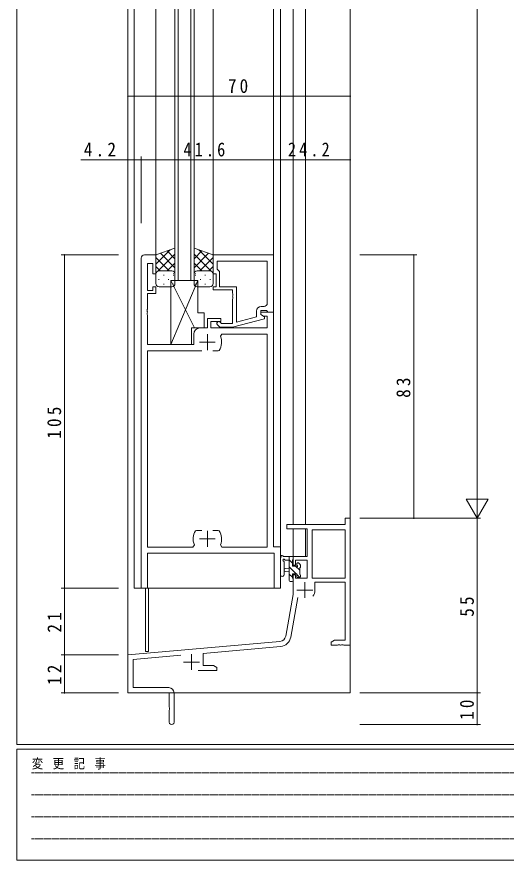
# Model space of a CAD drawing. Units: millimetres on the paper. Extents: x -397 to 397, y -282 to 282.
# Drawn here: x -393.9 to -239.8, y -282.1 to -16.3 of the extents above; entities that cross this region are included whole.
import ezdxf

# ---------------------------------------------------------------- set-up
doc = ezdxf.new("R2010")
doc.units = ezdxf.units.MM
doc.linetypes.add('USER1', pattern=[0.375, 0.25, -0.125])
for name, color, linetype, lineweight in [('0-1_YKK_ZWAK', 7, 'Continuous', 18), ('0-3_YKK_D', 6, 'Continuous', 18), ('0-4_YKK_11', 7, 'Continuous', 18), ('0-5_YKK_12', 2, 'Continuous', 18), ('0-7_YKK_13', 4, 'Continuous', 18)]:
    doc.layers.add(name, color=color, linetype=linetype, lineweight=lineweight)
doc.styles.add('ＭＳ ゴシック', font='')
doc.styles.get('ＭＳ ゴシック').set_extended_font_data('MS Gothic')

msp = doc.modelspace()

# ---------------------------------------------------------------- linework, layer by layer
at = {"layer": '0-1_YKK_ZWAK'}
for p, q in [((-393.908, -245.688), (-393.908, 279.312)), ((376.092, -245.688), (-393.908, -245.688)), ((-393.908, -282.088), (-393.908, -247.088)), ((338.292, -247.088), (-393.908, -247.088)), ((-393.908, -282.088), (338.292, -282.088))]:
    msp.add_line(p, q, dxfattribs=at)
at = {"layer": '0-1_YKK_ZWAK', "linetype": 'USER1'}
for p, q in [((-389.31, -254.6), (-141.117, -254.6)), ((-389.31, -261.529), (-141.117, -261.529)), ((-389.31, -268.457), (-141.117, -268.457)), ((-389.31, -275.386), (-141.117, -275.386))]:
    msp.add_line(p, q, dxfattribs=at)
at = {"layer": '0-3_YKK_D'}
for p, q in [((-248.908, 198.653), (-248.908, -167.347)), ((-358.908, -81.347), (-358.908, -40.347)), ((-358.908, -41.347), (-288.908, -41.347)), ((-288.908, -81.347), (-288.908, -40.347)), ((-358.908, -81.347), (-358.908, -60.347)), ((-354.708, -81.347), (-354.708, -60.347)), ((-354.708, -81.347), (-354.708, -60.347)), ((-313.108, -81.347), (-313.108, -60.347)), ((-313.108, -81.347), (-313.108, -60.347)), ((-288.908, -81.347), (-288.908, -60.347)), ((-358.908, -61.347), (-373.808, -61.347)), ((-354.708, -61.347), (-358.908, -61.347)), ((-354.708, -61.347), (-313.108, -61.347)), ((-313.108, -61.347), (-288.908, -61.347)), ((-361.908, -91.347), (-379.908, -91.347)), ((-378.908, -91.347), (-378.908, -196.347)), ((-285.908, -91.347), (-267.908, -91.347)), ((-268.908, -91.347), (-268.908, -174.347)), ((-248.908, -174.347), (-248.908, -162.222)), ((-245.408, -168.284), (-252.408, -168.284)), ((-248.908, -174.347), (-252.408, -168.284)), ((-248.908, -174.347), (-245.408, -168.284)), ((-285.908, -174.347), (-247.908, -174.347)), ((-285.908, -174.347), (-267.908, -174.347)), ((-285.908, -174.347), (-247.908, -174.347)), ((-248.908, -174.347), (-248.908, -229.347)), ((-361.908, -196.347), (-379.908, -196.347)), ((-361.908, -196.347), (-379.908, -196.347)), ((-378.908, -196.347), (-378.908, -217.347)), ((-361.908, -217.347), (-379.908, -217.347)), ((-361.908, -217.347), (-379.908, -217.347)), ((-378.908, -217.347), (-378.908, -229.347)), ((-361.908, -229.347), (-379.908, -229.347)), ((-285.908, -229.347), (-247.908, -229.347)), ((-285.908, -229.347), (-247.908, -229.347)), ((-248.908, -229.347), (-248.908, -239.347)), ((-285.908, -239.347), (-247.908, -239.347))]:
    msp.add_line(p, q, dxfattribs=at)
for centre, start, end in [((-358.908, -41.347), 0, 180), ((-358.908, -41.347), 180, 0), ((-288.908, -41.347), 0, 180), ((-288.908, -41.347), 180, 0), ((-358.908, -61.347), 0, 180), ((-358.908, -61.347), 180, 0), ((-354.708, -61.347), 0, 180), ((-354.708, -61.347), 0, 180), ((-354.708, -61.347), 180, 0), ((-354.708, -61.347), 180, 0), ((-313.108, -61.347), 0, 180), ((-313.108, -61.347), 0, 180), ((-313.108, -61.347), 180, 0), ((-313.108, -61.347), 180, 0), ((-288.908, -61.347), 0, 180), ((-288.908, -61.347), 180, 0), ((-378.908, -91.347), 90, 270), ((-378.908, -91.347), 270, 90), ((-268.908, -91.347), 90, 270), ((-268.908, -91.347), 270, 90), ((-268.908, -174.347), 90, 270), ((-268.908, -174.347), 270, 90), ((-378.908, -196.347), 90, 270), ((-378.908, -196.347), 90, 270), ((-378.908, -196.347), 270, 90), ((-378.908, -196.347), 270, 90), ((-378.908, -217.347), 90, 270), ((-378.908, -217.347), 90, 270), ((-378.908, -217.347), 270, 90), ((-378.908, -217.347), 270, 90), ((-378.908, -229.347), 90, 270), ((-378.908, -229.347), 270, 90), ((-248.908, -229.347), 90, 270), ((-248.908, -229.347), 90, 270), ((-248.908, -229.347), 270, 90), ((-248.908, -229.347), 270, 90), ((-248.908, -239.347), 90, 270), ((-248.908, -239.347), 270, 90)]:
    msp.add_arc(centre, 0.106, start, end, dxfattribs=at)
at = {"layer": '0-4_YKK_11'}
for p, q in [((-354.708, -92.347), (-354.708, -196.347)), ((-350.108, -91.347), (-353.708, -91.347)), ((-350.108, -97.347), (-350.108, -91.347)), ((-332.108, -91.347), (-332.108, -97.347)), ((-313.108, -91.347), (-332.108, -91.347)), ((-313.108, -109.347), (-313.108, -91.347)), ((-352.778, -94.047), (-351.108, -94.047)), ((-352.778, -102.547), (-352.778, -94.047)), ((-351.108, -94.047), (-351.108, -97.347)), ((-330.808, -93.277), (-315.038, -93.277)), ((-330.808, -95.847), (-330.808, -93.277)), ((-330.808, -93.277), (-315.038, -93.277)), ((-315.038, -93.277), (-315.038, -106.547)), ((-351.108, -97.347), (-350.108, -97.347)), ((-332.108, -97.347), (-331.108, -97.347)), ((-331.108, -97.347), (-331.108, -101.347)), ((-330.608, -96.047), (-330.808, -95.847)), ((-330.108, -96.547), (-330.608, -96.047)), ((-330.108, -101.347), (-330.108, -96.547)), ((-351.108, -102.547), (-352.778, -102.547)), ((-352.778, -103.547), (-350.108, -103.547)), ((-352.778, -108.388), (-352.778, -103.547)), ((-351.108, -101.347), (-351.108, -102.547)), ((-350.108, -101.347), (-351.108, -101.347)), ((-350.108, -103.547), (-350.108, -101.347)), ((-332.108, -101.347), (-332.108, -102.347)), ((-331.108, -101.347), (-332.108, -101.347)), ((-332.108, -102.347), (-326.008, -102.347)), ((-324.708, -101.347), (-330.108, -101.347)), ((-326.008, -102.347), (-326.008, -103.388)), ((-326.008, -103.388), (-325.888, -103.572)), ((-325.888, -103.572), (-325.888, -104.122)), ((-324.708, -112.555), (-324.708, -101.347)), ((-325.888, -104.122), (-326.008, -104.305)), ((-326.008, -104.305), (-326.008, -104.388)), ((-326.008, -104.388), (-325.888, -104.572)), ((-325.888, -105.122), (-326.008, -105.305)), ((-326.008, -105.305), (-326.008, -112.947)), ((-325.888, -104.572), (-325.888, -105.122)), ((-352.898, -108.572), (-352.778, -108.388)), ((-352.898, -109.122), (-352.898, -108.572)), ((-317.108, -108.847), (-315.308, -108.847)), ((-317.108, -110.147), (-317.108, -108.847)), ((-316.038, -107.547), (-316.908, -107.547)), ((-315.308, -108.847), (-315.108, -109.047)), ((-352.778, -109.305), (-352.898, -109.122)), ((-352.898, -109.572), (-352.778, -109.388)), ((-352.898, -110.122), (-352.898, -109.572)), ((-352.778, -110.305), (-352.898, -110.122)), ((-352.778, -109.388), (-352.778, -109.305)), ((-352.778, -119.547), (-352.778, -110.305)), ((-333.808, -111.347), (-333.808, -114.347)), ((-329.608, -111.347), (-333.808, -111.347)), ((-329.608, -112.347), (-329.608, -111.347)), ((-326.012, -114.147), (-315.908, -111.439)), ((-318.408, -110.867), (-324.708, -112.555)), ((-318.408, -109.047), (-318.408, -110.867)), ((-317.108, -109.347), (-317.108, -110.147)), ((-313.108, -109.347), (-317.108, -109.347)), ((-315.908, -110.839), (-317.108, -110.147)), ((-317.108, -110.147), (-316.242, -110.647)), ((-316.242, -110.647), (-315.038, -110.647)), ((-315.908, -111.439), (-315.908, -110.839)), ((-315.108, -109.047), (-314.808, -109.347)), ((-315.038, -110.647), (-315.038, -114.347)), ((-314.808, -109.347), (-313.108, -109.347)), ((-313.108, -183.347), (-313.108, -109.347)), ((-332.808, -112.347), (-329.608, -112.347)), ((-332.808, -114.347), (-332.808, -112.347)), ((-330.732, -113.371), (-329.957, -114.147)), ((-329.957, -114.147), (-326.012, -114.147)), ((-329.46, -112.947), (-329.884, -112.522)), ((-326.008, -112.947), (-329.46, -112.947)), ((-338.208, -116.347), (-338.208, -119.547)), ((-333.808, -114.347), (-336.208, -114.347)), ((-333.908, -116.347), (-333.908, -121.347)), ((-315.038, -114.347), (-332.808, -114.347)), ((-329.812, -116.984), (-329.357, -116.277)), ((-329.357, -116.277), (-315.038, -116.277)), ((-315.038, -116.277), (-315.038, -183.417)), ((-338.208, -119.547), (-352.778, -119.547)), ((-336.408, -118.847), (-331.408, -118.847)), ((-352.778, -121.547), (-335.658, -121.547)), ((-352.778, -183.417), (-352.778, -121.547)), ((-332.158, -121.547), (-330.461, -121.547)), ((-332.158, -121.547), (-330.461, -121.547)), ((-330.461, -121.547), (-330.215, -121.418)), ((-290.538, -174.347), (-288.908, -174.347)), ((-290.538, -176.347), (-290.538, -174.347)), ((-288.908, -174.347), (-288.908, -214.347)), ((-308.908, -176.347), (-290.538, -176.347)), ((-308.908, -177.647), (-308.908, -176.347)), ((-302.508, -177.647), (-308.908, -177.647)), ((-302.508, -186.347), (-302.508, -177.647)), ((-300.878, -177.977), (-300.878, -193.247)), ((-290.538, -177.977), (-300.878, -177.977)), ((-290.538, -193.247), (-290.538, -177.977)), ((-290.538, -193.247), (-290.538, -177.977)), ((-337.355, -178.147), (-337.601, -178.275)), ((-335.658, -178.147), (-337.355, -178.147)), ((-333.908, -178.347), (-333.908, -183.347)), ((-330.461, -178.147), (-332.158, -178.147)), ((-330.215, -178.275), (-330.461, -178.147)), ((-338.004, -182.71), (-338.46, -183.417)), ((-336.408, -180.847), (-331.408, -180.847)), ((-329.357, -183.417), (-329.812, -182.71)), ((-310.908, -183.347), (-313.108, -183.347)), ((-310.908, -196.347), (-310.908, -183.347)), ((-338.46, -183.417), (-352.778, -183.417)), ((-352.778, -185.347), (-312.838, -185.347)), ((-352.778, -196.347), (-352.778, -185.347)), ((-315.038, -183.417), (-329.357, -183.417)), ((-312.838, -185.347), (-312.838, -196.347)), ((-306.908, -186.347), (-302.508, -186.347)), ((-306.908, -189.147), (-306.908, -186.347)), ((-306.108, -187.547), (-306.108, -189.147)), ((-302.508, -187.547), (-306.108, -187.547)), ((-302.508, -193.247), (-302.508, -187.547)), ((-306.108, -189.147), (-306.908, -189.147)), ((-306.908, -192.147), (-306.108, -192.147)), ((-306.908, -198.347), (-306.908, -192.147)), ((-306.108, -192.147), (-306.108, -193.247)), ((-306.108, -193.247), (-302.508, -193.247)), ((-300.878, -193.247), (-290.538, -193.247)), ((-354.708, -196.347), (-352.778, -196.347)), ((-312.838, -196.347), (-310.908, -196.347)), ((-303.208, -194.447), (-303.208, -199.447)), ((-300.008, -194.447), (-300.008, -196.947)), ((-290.538, -194.447), (-300.008, -194.447)), ((-290.538, -212.717), (-290.538, -194.447)), ((-309.23, -211.512), (-306.908, -198.347)), ((-305.42, -199.295), (-307.624, -211.795)), ((-305.708, -196.947), (-300.708, -196.947)), ((-358.908, -217.347), (-311.025, -213.157)), ((-310.883, -214.781), (-335.208, -216.909)), ((-294.908, -213.347), (-293.817, -212.717)), ((-294.908, -214.347), (-294.908, -213.347)), ((-292.866, -214.347), (-294.908, -214.347)), ((-293.817, -212.717), (-290.538, -212.717)), ((-292.683, -214.227), (-292.866, -214.347)), ((-292.133, -214.227), (-292.683, -214.227)), ((-291.95, -214.347), (-292.133, -214.227)), ((-291.866, -214.347), (-291.95, -214.347)), ((-291.683, -214.227), (-291.866, -214.347)), ((-291.133, -214.227), (-291.683, -214.227)), ((-290.95, -214.347), (-291.133, -214.227)), ((-288.908, -214.347), (-290.95, -214.347)), ((-358.908, -229.347), (-358.908, -217.347)), ((-342.278, -217.528), (-357.278, -218.84)), ((-338.908, -217.147), (-338.908, -222.147)), ((-335.208, -216.909), (-335.208, -220.717)), ((-357.278, -218.84), (-357.278, -227.717)), ((-341.408, -219.647), (-336.408, -219.647)), ((-330.908, -222.347), (-336.758, -222.347)), ((-335.208, -220.717), (-331.999, -220.717)), ((-331.999, -220.717), (-330.908, -221.347)), ((-330.908, -221.347), (-330.908, -222.347)), ((-357.278, -227.717), (-346.008, -227.717)), ((-345.908, -229.347), (-358.908, -229.347)), ((-345.908, -233.888), (-345.908, -229.347)), ((-344.408, -229.317), (-344.408, -238.597)), ((-345.788, -234.072), (-345.908, -233.888)), ((-345.908, -234.805), (-345.788, -234.622)), ((-345.908, -238.597), (-345.908, -234.805)), ((-345.788, -234.622), (-345.788, -234.072))]:
    msp.add_line(p, q, dxfattribs=at)
for centre, radius, start, end in [((-353.708, -92.347), 1, 90.00001, 179.99999), ((-316.908, -109.047), 1.5, 90.00001, 179.99999), ((-316.038, -106.547), 1, 270.00001, 359.99999), ((-330.308, -112.947), 0.6, 44.99999, 225.00001), ((-336.208, -116.347), 2, 90.00001, 179.99999), ((-333.908, -118.847), 4.5, 325.15008, 24.45637), ((-333.908, -180.847), 4.5, 145.15008, 204.45637), ((-333.908, -180.847), 4.5, 335.54363, 34.84992), ((-303.208, -196.947), 3.2, 321.63348, 359.99999), ((-311.199, -211.165), 2, 275, 350), ((-311.199, -211.165), 3.63, 275.00001, 350.00001), ((-346.008, -229.317), 1.6, 0.00001, 89.99999), ((-345.158, -238.597), 0.75, 179.99999, 0.00001)]:
    msp.add_arc(centre, radius, start, end, dxfattribs=at)
at = {"layer": '0-5_YKK_12'}
for p, q in [((-358.908, 0.153), (-358.908, -229.347)), ((-356.908, 0.153), (-356.908, -196.347)), ((-350.108, 0.153), (-350.108, -91.347)), ((-344.108, -99.347), (-344.108, 0.153)), ((-343.108, 0.153), (-343.108, -99.347)), ((-339.108, -99.347), (-339.108, 0.153)), ((-338.108, 0.153), (-338.108, -99.347)), ((-332.108, 0.153), (-332.108, -91.347)), ((-313.108, 0.153), (-313.108, -91.647)), ((-310.908, 0.153), (-310.908, -196.347)), ((-306.908, 0.153), (-306.908, -176.347)), ((-303.008, 0.153), (-303.008, -176.347)), ((-288.908, 0.153), (-288.908, -229.347)), ((-338.108, -99.347), (-344.108, -99.347)), ((-306.908, -177.647), (-306.908, -186.347)), ((-303.008, -177.647), (-303.008, -186.347)), ((-303.008, -186.347), (-306.908, -186.347)), ((-356.908, -196.347), (-310.908, -196.347)), ((-353.408, -196.347), (-353.408, -216.347)), ((-352.408, -196.347), (-352.408, -216.347)), ((-352.408, -216.347), (-353.408, -216.347)), ((-288.908, -229.347), (-358.908, -229.347))]:
    msp.add_line(p, q, dxfattribs=at)
at = {"layer": '0-7_YKK_13'}
for p, q in [((-344.108, -89.204), (-350.108, -91.347)), ((-350.108, -94.255), (-345.584, -89.731)), ((-344.108, -92.533), (-346.561, -90.08)), ((-344.108, -89.204), (-344.108, -97.347)), ((-338.108, -89.204), (-338.108, -97.347)), ((-338.108, -89.204), (-332.108, -91.347)), ((-338.108, -92.533), (-335.655, -90.08)), ((-332.108, -94.255), (-336.633, -89.731)), ((-350.108, -91.427), (-349.983, -91.302)), ((-350.108, -91.347), (-350.108, -97.347)), ((-345.951, -96.347), (-350.108, -92.189)), ((-349.421, -96.397), (-344.108, -91.084)), ((-344.108, -95.361), (-348.645, -90.824)), ((-338.108, -95.361), (-333.571, -90.824)), ((-332.795, -96.397), (-338.108, -91.084)), ((-336.265, -96.347), (-332.108, -92.189)), ((-332.108, -91.427), (-332.233, -91.302)), ((-332.108, -91.347), (-332.108, -97.347)), ((-348.779, -96.347), (-350.108, -95.018)), ((-346.543, -96.347), (-344.108, -93.912)), ((-335.674, -96.347), (-338.108, -93.912)), ((-333.437, -96.347), (-332.108, -95.018)), ((-350.108, -97.084), (-350.058, -97.033)), ((-350.108, -97.347), (-350.108, -100.347)), ((-345.108, -96.347), (-349.108, -96.347)), ((-349.108, -96.347), (-345.508, -96.347)), ((-347.49, -97.681), (-347.69, -97.681)), ((-344.508, -97.681), (-344.66, -97.681)), ((-344.526, -97.158), (-344.508, -97.141)), ((-344.108, -97.347), (-344.108, -100.347)), ((-338.108, -97.347), (-338.108, -100.347)), ((-337.69, -97.158), (-337.708, -97.141)), ((-337.708, -97.681), (-337.557, -97.681)), ((-337.108, -96.347), (-333.108, -96.347)), ((-333.108, -96.347), (-337.108, -96.347)), ((-334.727, -97.681), (-334.527, -97.681)), ((-332.108, -97.084), (-332.158, -97.033)), ((-332.108, -97.347), (-332.108, -100.347)), ((-349.105, -99.096), (-349.305, -99.096)), ((-347.49, -100.511), (-347.69, -100.511)), ((-346.075, -99.096), (-346.275, -99.096)), ((-345.358, -99.347), (-337.932, -114.347)), ((-345.358, -119.547), (-336.858, -99.347)), ((-345.358, -99.347), (-336.858, -99.347)), ((-345.358, -99.347), (-345.358, -119.547)), ((-344.522, -100.511), (-344.66, -100.511)), ((-337.695, -100.511), (-337.557, -100.511)), ((-336.858, -99.347), (-336.858, -109.547)), ((-336.142, -99.096), (-335.942, -99.096)), ((-334.727, -100.511), (-334.527, -100.511)), ((-333.112, -99.096), (-332.912, -99.096)), ((-345.108, -101.347), (-349.108, -101.347)), ((-337.108, -101.347), (-333.108, -101.347)), ((-336.858, -109.547), (-334.858, -109.547)), ((-334.858, -109.547), (-334.858, -114.347)), ((-338.858, -114.347), (-334.858, -114.347)), ((-338.858, -114.347), (-338.858, -119.547)), ((-345.358, -119.547), (-338.858, -119.547)), ((-310.908, -192.075), (-310.908, -186.912)), ((-307.208, -186.347), (-309.889, -186.347)), ((-309.708, -192.075), (-309.705, -188.113)), ((-309.289, -187.547), (-308.108, -187.547)), ((-308.108, -186.347), (-308.108, -193.947)), ((-307.108, -188.445), (-308.108, -187.445)), ((-307.108, -189.447), (-307.108, -187.447)), ((-306.908, -187.247), (-306.908, -186.647)), ((-305.708, -188.647), (-305.708, -188.986)), ((-304.696, -188.934), (-305.196, -188.434)), ((-308.108, -190.047), (-309.253, -190.149)), ((-308.108, -191.247), (-309.253, -191.145)), ((-305.951, -191.847), (-308.108, -189.69)), ((-306.169, -189.447), (-307.108, -189.447)), ((-304.808, -190.745), (-306.097, -189.455)), ((-304.808, -192.047), (-304.808, -189.947)), ((-304.608, -189.747), (-304.608, -189.147)), ((-307.108, -192.935), (-308.108, -191.935)), ((-307.108, -191.847), (-305.708, -191.847)), ((-307.108, -193.147), (-307.108, -191.847)), ((-306.908, -193.947), (-306.908, -193.347)), ((-305.708, -191.847), (-305.708, -192.747)), ((-304.78, -193.018), (-305.708, -192.09)), ((-305.408, -193.047), (-304.908, -193.047)), ((-304.608, -192.747), (-304.608, -192.247)), ((-307.808, -194.247), (-307.208, -194.247))]:
    msp.add_line(p, q, dxfattribs=at)
for centre, radius, start, end in [((-349.108, -97.347), 1, 90, 180), ((-349.108, -97.347), 1, 90, 179.9999), ((-345.108, -97.347), 1, 0, 90), ((-337.108, -97.347), 1, 90, 180), ((-333.108, -97.347), 1, 0, 90), ((-333.108, -97.347), 1, 0.0001, 90), ((-349.108, -100.347), 1, 180, 270), ((-345.108, -100.347), 1, 270, 0), ((-337.108, -100.347), 1, 180, 270), ((-333.108, -100.347), 1, 270, 0), ((-310.408, -186.347), 0.3, 30, 190.52878), ((-310.608, -186.912), 0.3, 130.52878, 180), ((-310.998, -186.456), 0.3, 310.52878, 10.52878), ((-309.889, -186.047), 0.3, 210, 270), ((-309.808, -187.547), 0.3, 30, 250.81024), ((-310.005, -188.113), 0.3, 359.95977, 70.81024), ((-309.289, -187.247), 0.3, 210, 270), ((-307.208, -186.647), 0.3, 0, 90), ((-307.108, -187.247), 0.2, 270, 0), ((-305.408, -188.647), 0.3, 45, 180), ((-309.208, -190.647), 0.5, 95.09207, 264.90793), ((-306.169, -189.747), 0.3, 33.05573, 90), ((-305.708, -189.447), 0.25, 213.05573, 56.94427), ((-305.408, -188.986), 0.3, 180, 236.94427), ((-304.808, -189.747), 0.2, 270, 0), ((-304.908, -189.147), 0.3, 0, 45), ((-310.308, -192.074), 0.6, 179.95977, 359.95977), ((-307.808, -193.947), 0.3, 180, 270), ((-307.208, -193.947), 0.3, 270, 0), ((-307.108, -193.347), 0.2, 0, 90), ((-305.408, -192.747), 0.3, 180, 270), ((-304.908, -192.747), 0.3, 270, 0), ((-304.808, -192.247), 0.2, 0, 90)]:
    msp.add_arc(centre, radius, start, end, dxfattribs=at)

# ---------------------------------------------------------------- texts
at = {"layer": '0-1_YKK_ZWAK', "insert": (-389.194, -253.534), "char_height": 3.079, "attachment_point": 7, "style": 'ＭＳ ゴシック'}
msp.add_mtext('\\T1.23;\\W0.85;変\\~更\\~記\\~事', dxfattribs=at)
at = {"layer": '0-3_YKK_D', "color": 7, "char_height": 4.399, "attachment_point": 7, "style": 'ＭＳ ゴシック'}
for s, insert in [('\\T1.37;\\W0.9;70', (-327.428, -40.347)), ('\\T1.38;\\W0.9;4.2', (-372.808, -60.347)), ('\\T1.39;\\W0.85;41.6', (-341.428, -60.347)), ('\\T1.39;\\W0.85;24.2', (-308.528, -60.347))]:
    msp.add_mtext(s, dxfattribs=dict(at, insert=insert))
at = {"layer": '0-3_YKK_D', "color": 7, "char_height": 4.399, "attachment_point": 7, "rotation": 90, "style": 'ＭＳ ゴシック'}
for s, insert in [('\\T1.37;\\W0.9;83', (-269.908, -136.367)), ('\\T1.38;\\W0.9;105', (-379.908, -149.287)), ('\\T1.37;\\W0.9;55', (-249.908, -205.367)), ('\\T1.37;\\W0.9;21', (-379.908, -210.367)), ('\\T1.37;\\W0.9;12', (-379.908, -226.867)), ('\\T1.37;\\W0.9;10', (-249.908, -237.867))]:
    msp.add_mtext(s, dxfattribs=dict(at, insert=insert))

doc.saveas('drawing.dxf')
